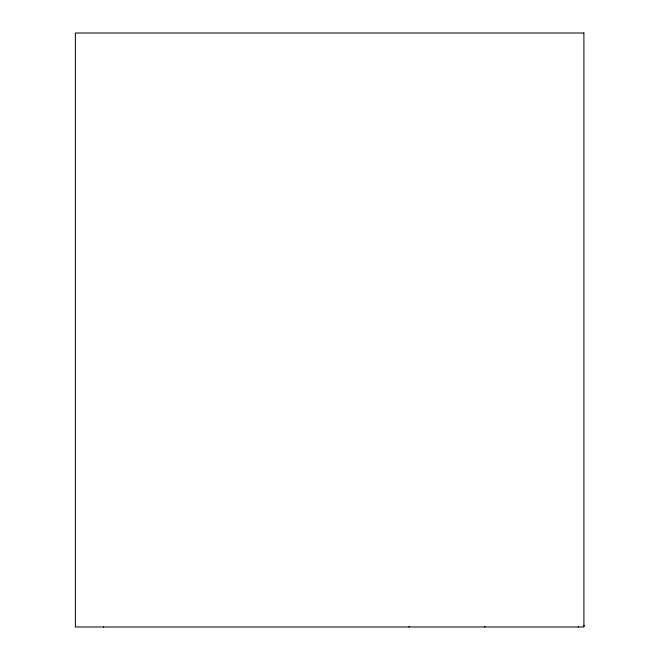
<?xml version="1.0" encoding="UTF-8"?>
<svg xmlns="http://www.w3.org/2000/svg" width="660" height="660" viewBox="0 0 660 660"><rect width="100%" height="100%" fill="white"/><g stroke="black" fill="none" stroke-linecap="round" stroke-linejoin="round"><path stroke-width="0.99" d="M583.894 625.73L584.628 625.73M578.35 626.373L578.35 627M484.861 626.373L484.861 627M409.101 626.373L409.101 627M103.587 626.373L103.587 627M583.894 33L75.372 33L75.372 627L583.894 627L583.894 33"/></g></svg>
